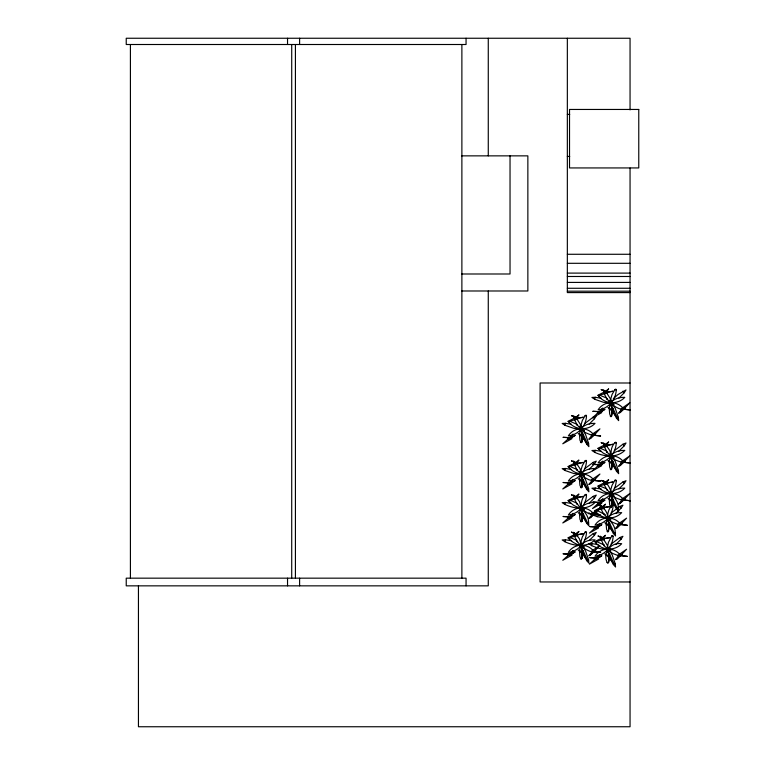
<?xml version="1.0" encoding="UTF-8"?>
<svg xmlns="http://www.w3.org/2000/svg" width="765" height="765" viewBox="0 0 765 765"><rect width="100%" height="100%" fill="white"/><g stroke="black" fill="none" stroke-linecap="round" stroke-linejoin="round"><path stroke-width="1.15" d="M582.796 437.8L581.18 442.83L579.927 440.085L579.488 434.96L580.023 431.288L581.964 427.291M582.796 482.983L581.18 488.013L579.927 485.268L579.488 480.143L580.023 476.471L581.964 472.474M582.796 554.271L581.18 559.311L579.927 556.566L579.488 551.441L580.023 547.769L581.964 543.772M612.555 411.78L610.939 416.81L609.695 414.066L609.246 408.94L609.781 405.268L611.723 401.271M609.447 527.066L607.831 532.105L606.588 529.361L606.138 524.235L606.683 520.563L608.615 516.566M612.555 464.833L610.939 469.863L609.695 467.128L609.246 461.993L609.781 458.321L611.723 454.334M609.447 558.154L608.538 562.543L607.831 563.193L607.123 562.543C602.428 552.483 610.996 541.974 621.696 543.714C614.792 551.221 602.055 550.618 595.686 542.729L595.476 541.792L596.394 541.505L604.216 544.996M612.555 502.557L610.939 507.587L609.695 504.843L609.246 499.717L609.781 496.045L611.723 492.048M582.863 515.696L581.888 521.348L581.18 521.998L579.927 519.263L579.488 514.128L580.023 510.456L581.964 506.468M581.19 430.628L581.142 424.508L582.308 420.511L585.168 415.529L586.057 415.156L586.497 416.017C586.143 425.78 578.225 435.017 568.328 435.926C573.846 427.061 586.946 426.229 593.468 434.463M581.19 475.801L581.142 469.681L582.308 465.694L585.168 460.712L586.057 460.339L586.497 461.199C586.143 470.953 578.225 480.2 568.328 481.109C573.846 472.244 586.946 471.412 593.468 479.645M582.863 514.128C580.951 507.577 579.966 500.291 585.168 494.697L586.057 494.333L586.497 495.185C586.143 504.948 578.225 514.185 568.328 515.094C573.827 506.181 586.956 505.435 593.468 513.64M581.19 547.099L581.142 540.979L582.308 536.982L585.168 532.01L586.057 531.637L586.497 532.488C586.143 542.251 578.225 551.489 568.328 552.406C573.846 543.542 586.946 542.71 593.468 550.943M610.948 404.599L610.9 398.479L612.067 394.491L614.926 389.509L615.815 389.136L616.255 389.997C615.892 399.751 608.003 409.007 598.087 409.906C603.585 400.994 616.724 400.248 623.226 408.443M612.622 461.993C610.709 455.443 609.724 448.156 614.926 442.562L615.815 442.199L616.255 443.05C615.902 452.813 608.003 462.07 598.087 462.959C603.604 454.104 616.705 453.272 623.226 461.505L623.456 462.433L622.547 462.749L615.739 460.148L612.775 457.919L609.829 454.018M607.84 519.894L607.793 513.774L608.959 509.786L611.818 504.804L612.708 504.431L613.148 505.283C612.794 515.046 604.895 524.302 594.979 525.201C600.496 516.337 613.597 515.505 620.119 523.738L619.44 524.981L612.631 522.38L609.667 520.152L606.779 516.308M610.948 495.385L610.9 489.265L612.067 485.268L614.926 480.286L615.815 479.913L616.255 480.774C615.882 490.518 608.003 499.784 598.087 500.683C603.604 491.819 616.705 490.987 623.226 499.22L622.547 500.463L615.739 497.872L612.775 495.634L609.887 491.799M607.85 551.077L607.678 545.971L608.433 542.337L611.818 535.892L612.708 535.519L613.148 536.37C612.794 546.134 604.885 555.38 594.979 556.289C600.496 547.424 613.597 546.593 620.119 554.826L620.348 555.763L619.44 556.069L612.631 553.468L609.667 551.24L606.731 547.338M579.048 428.849L573.731 428.314L564.972 425.292L565.507 423.303L571.474 424.288M579.134 474.023L573.731 473.497L564.972 470.475L565.507 468.486L571.474 469.471M576.485 503.074L571.818 500.893L568.825 500.606L569.036 501.544L573.434 505.225L577.173 507.061L581.18 507.74C584.441 503.638 590.025 502.414 595.036 502.529C587.109 510.437 574.257 508.897 564.972 504.46L565.507 502.471L571.474 503.466M608.806 402.83L603.489 402.294L594.74 399.273L595.266 397.284L601.233 398.269M576.485 540.377L571.818 538.206L568.825 537.91L569.036 538.847L573.434 542.528L577.173 544.364L581.18 545.043C584.441 540.941 590.025 539.717 595.036 539.832C587.109 547.75 574.257 546.2 564.972 541.763L565.507 539.774L571.474 540.769M606.243 450.939L601.577 448.759L598.584 448.472L598.794 449.409L603.202 453.09L606.932 454.926L610.939 455.605C614.209 451.503 619.793 450.279 624.795 450.394C616.867 458.302 604.015 456.762 594.74 452.325L595.266 450.336L601.233 451.331M608.806 493.607L603.489 493.071L594.74 490.049L595.266 488.06L601.233 489.045M609.801 548.314C603.719 550.733 597.274 547.836 591.632 545.655L592.167 543.657L598.125 544.651M579.134 428.84L581.18 428.563C584.441 424.46 590.025 423.246 595.036 423.351C588.142 430.867 575.404 430.255 569.036 422.376L569.743 421.142L577.565 424.632M608.892 402.82L610.939 402.543C614.209 398.441 619.793 397.226 624.795 397.331C617.9 404.848 605.163 404.236 598.794 396.347L599.502 395.123L606.243 397.886M582.863 480.143L581.18 473.745C584.441 469.643 590.025 468.429 595.036 468.534C588.142 476.05 575.404 475.438 569.036 467.549L569.743 466.325L577.565 469.815M598.794 449.409L599.502 448.185M569.036 501.544L569.743 500.32M569.036 538.847L569.743 537.623M608.892 493.597L610.939 493.32C614.209 489.218 619.793 488.003 624.795 488.108C617.9 495.624 605.163 495.012 598.794 487.123L599.502 485.899L606.243 488.663M595.686 542.729L596.394 541.505M589.184 424.068L594.491 418.771L596.251 415.959L593.171 417.193L584.584 423.628M589.184 469.251L594.491 463.953L596.251 461.142L593.171 462.376L584.584 468.811M594.491 418.771L593.171 417.193M618.952 398.049L624.25 392.751L626.019 389.94L617.938 394.577L613.339 398.689M594.491 463.953L593.171 462.376M618.952 451.101L624.25 445.813L626.019 442.992L622.93 444.226L614.343 450.661M589.184 503.236L594.491 497.948L596.251 495.127L593.171 496.361L584.584 502.796M618.952 488.825L624.25 483.528L626.019 480.716L622.93 481.95L614.343 488.386M589.184 540.549L594.491 535.251L596.251 532.43L593.171 533.674L584.584 540.109M615.844 513.344L621.142 508.046L622.911 505.225L619.822 506.468L611.235 512.904M615.844 544.431L621.142 539.134L622.911 536.313L619.822 537.556L611.235 543.991M605.784 518.115L607.831 517.838C611.101 513.736 616.686 512.512 621.696 512.627C614.792 520.133 602.055 519.531 595.686 511.642L596.394 510.418L595.562 511.192M613.559 412.823L616.456 418.12L618.359 417.317L615.337 408.558L612.469 404.044M583.8 438.842L586.698 444.14L588.591 443.337L585.579 434.577L582.71 430.064M613.559 465.875L616.456 471.183L618.359 470.37L615.337 461.62L612.469 457.107M583.8 484.016L586.698 489.323L588.591 488.519L585.579 479.76L582.71 475.247M613.559 503.6L616.456 508.897L618.359 508.094C618.474 496.676 606.779 493.435 604.111 483.843M583.8 518.01L586.698 523.317L588.591 522.505C588.706 511.087 577.02 507.855 574.352 498.264M610.451 528.108L613.358 533.415L615.251 532.603C615.366 521.185 603.671 517.953 601.003 508.362M583.16 554.013L586.698 560.621L588.591 559.808L585.579 551.058L582.71 546.545M610.451 559.196L613.358 564.503L615.251 563.69L612.23 554.941L609.37 550.427M593.238 435.572L593.592 434.912M623.456 500.157L622.547 500.463M593.697 514.568L588.782 513.717L583.016 510.054L581.18 507.74L579.554 501.697L576.714 497.785M593.697 551.871L592.789 552.187C584.479 550.217 577.135 543.609 574.352 535.567M609.523 524.235L607.831 517.838L609.801 517.226M593.238 480.755L588.782 479.722L584.881 477.59L579.392 471.383M619.44 524.981L620.252 524.188M599.502 395.123L598.584 395.409L598.794 396.347M569.743 421.142L568.825 421.429L569.036 422.376M569.743 466.325L568.825 466.612L569.036 467.549M599.502 485.899L598.584 486.186L598.794 487.123M605.698 518.115L596.949 516.585M567.343 114.396L569.715 114.396M461.496 155.859L527.86 155.859L527.86 290.987L461.496 290.987M567.343 156.433L569.715 156.433M567.343 254.276L630.054 254.276M567.343 263.303L630.054 263.303M567.343 273.105L630.054 273.105M461.668 273.994L510.035 273.994L510.035 155.859M567.343 276.481L630.054 276.481M567.343 282.409L630.054 282.409M567.343 288.281L630.054 288.281M567.343 291.188L630.054 291.188M630.054 292.593L567.343 292.593L567.343 38.25M630.054 382.997L540.1 382.997L540.1 581.964L630.054 581.964M610.231 416.16L611.646 416.16M580.463 442.18L581.888 442.18M610.231 469.213L611.646 469.213M580.463 487.362L581.888 487.362M610.231 506.937L611.646 506.937M580.463 521.348L581.888 521.348M607.123 531.455L608.538 531.455M580.463 558.66L581.888 558.66M607.123 562.543L608.538 562.543M595.266 397.284L591.947 397.456L594.74 399.273M565.507 423.303L562.189 423.475L564.972 425.292M595.266 450.336L591.947 450.518L594.74 452.325M565.507 468.486L562.189 468.658L564.972 470.475M595.266 488.06L591.947 488.233L594.74 490.049M565.507 502.471L562.189 502.653L564.972 504.46M592.024 512.569L597.781 513.487M565.507 539.774L562.189 539.956L564.972 541.763M592.167 543.657L588.84 543.839L591.632 545.655M592.789 435.706L584.881 432.407L579.392 426.21M597.494 510.714L605.239 514.702M614.926 389.509L616.255 389.997M585.168 415.529L586.497 416.017M614.926 442.562L616.255 443.05M585.168 460.712L586.497 461.199M614.926 480.286L616.255 480.774M585.168 494.697L586.497 495.185M611.818 504.804L613.148 505.283M611.818 535.892L613.148 536.37M585.168 532.01L586.497 532.488M592.569 514.922L597.293 516.691M591.632 514.568L590.58 513.946M612.411 457.04L607.114 452.297L604.111 446.129M582.653 475.18L577.355 470.446L574.572 465.063M588.84 512.751L589.7 513.363M605.784 391.919L603.375 389.806L604.073 392.933M605.784 444.972L603.375 442.868L604.073 445.995M576.026 417.939L573.616 415.825L574.305 418.952M576.026 497.107L573.616 495.003L574.305 498.13M602.677 538.292L600.267 536.189L600.965 539.315M576.026 534.41L573.616 532.306L574.305 535.433M612.411 403.977L609.15 400.191M582.653 429.997L577.355 425.264L574.572 419.88M609.303 550.36L604.006 545.617L601.003 539.449M576.714 535.089L579.554 539.009L581.18 545.043L582.653 546.478M576.122 463.217L573.616 461.008L574.305 464.135M606.473 392.588L610.327 398.747L612.622 408.94M606.473 445.651L609.868 450.661L610.939 455.605M576.714 418.608L580.568 424.766L582.863 434.96M576.714 463.791L580.1 468.811L581.18 473.745M603.365 538.971L607.219 545.12L609.523 555.323M622.93 391.173L624.25 392.751M622.93 444.226L624.25 445.813M622.93 481.95L624.25 483.528M619.822 506.468L621.142 508.046M593.171 496.361L594.491 497.948M619.822 537.556L621.142 539.134M593.171 533.674L594.491 535.251M616.456 418.12L618.646 420.626L618.359 417.317M616.456 471.183L618.646 473.678L618.359 470.37M586.698 444.14L588.887 446.645L588.591 443.337M616.456 508.897L618.646 511.402L618.359 508.094M586.698 489.323L588.887 491.828L588.591 488.519M613.358 533.415L615.538 535.921L615.251 532.603M586.698 523.317L588.887 525.813L588.591 522.505M613.358 564.503L615.538 567.008L615.251 563.69M586.698 560.621L588.887 563.116L588.591 559.808M581.18 545.043L582.863 551.441M604.331 393.86C607.477 401.434 614.429 407.831 622.547 409.686L623.351 408.893M604.073 483.709L603.375 480.583C609.781 484.857 611.618 492.65 612.622 499.717M600.965 508.228L600.267 505.101C604.245 508.151 607.84 512.588 607.831 517.838M630.054 109.892L630.054 38.25L126.235 38.25L126.235 44.504L466.057 44.504L466.057 38.25M630.054 168.051L630.054 726.75L138.446 726.75L138.446 585.847M488.271 38.25L488.271 155.859M488.271 290.987L488.271 585.847L126.235 585.847L126.235 578.168L466.057 578.168L466.057 585.847M461.878 44.504L461.878 578.168M299.603 38.25L299.603 44.504M299.603 578.168L299.603 585.847M295.424 44.504L295.424 578.168M291.714 44.504L291.714 578.168M287.535 38.25L287.535 44.504M287.535 578.168L287.535 585.847M130.413 44.504L130.413 578.168M582.175 436.375L581.84 441.96L582.175 436.375M582.175 481.548L581.84 487.133L582.175 481.548M582.175 515.543L581.84 521.128L582.175 515.543M582.175 552.846L581.84 558.431L582.175 552.846M611.933 410.356L611.598 415.93L611.933 410.356M611.933 463.408L611.598 468.993L611.933 463.408M608.825 525.641L608.5 531.226L608.825 525.641M611.933 501.132L611.598 506.717L611.933 501.132M608.825 556.729L608.5 562.313L608.825 556.729M571.618 437.666L569.198 438.986L575.232 435.314L571.618 437.666M571.618 482.849L569.198 484.168L575.232 480.497L571.618 482.849M571.618 516.834L569.198 518.163L575.232 514.482L571.618 516.834M571.618 554.137L569.198 555.466L575.232 551.794L571.618 554.137M601.376 411.647L598.957 412.966L604.991 409.294L601.376 411.647M601.376 464.699L598.957 466.028L604.991 462.347L601.376 464.699M601.376 502.423L598.957 503.743L604.991 500.071L601.376 502.423M598.268 526.932L595.859 528.261L601.883 524.589L598.268 526.932M598.268 558.02L595.859 559.349L601.883 555.677L598.268 558.02M583.045 434.138L582.089 436.911L587.558 443.681L583.045 434.138M583.045 479.32L582.089 482.093L587.558 488.864L583.045 479.32M612.803 408.118L611.857 410.891L617.326 417.661L612.803 408.118M583.045 513.305L582.089 516.088L587.558 522.858L583.045 513.305M612.803 461.171L611.857 463.953L617.326 470.724L612.803 461.171M583.045 550.609L582.089 553.391L587.558 560.162L583.045 550.609M612.803 498.895L611.857 501.668L617.326 508.438L612.803 498.895M609.695 523.413L608.749 526.186L614.219 532.956L609.695 523.413M609.695 554.501L608.749 557.274L614.219 564.044L609.695 554.501M593.975 435.228L600.573 435.993L593.975 435.228L599.932 428.869L591.249 434.912L593.994 435.237M593.975 480.41L600.573 481.175L593.975 480.41L599.932 474.051L591.249 480.095L593.994 480.42M623.733 409.208L630.331 409.973L623.733 409.208M593.975 514.405L600.573 515.17L593.975 514.405M623.733 462.27L630.331 463.035L623.733 462.27L629.7 455.911L621.008 461.955L623.752 462.27M593.975 551.708L600.573 552.473L593.975 551.708L599.932 545.349L591.249 551.393L593.994 551.718M623.733 499.985L630.331 500.75L623.733 499.985L629.7 493.626L621.008 499.669L623.752 499.994M620.625 524.503L627.233 525.268L620.625 524.503L626.592 518.144L617.9 524.188L620.644 524.513M620.625 555.591L627.233 556.356L620.625 555.591L626.592 549.232L617.9 555.275L620.644 555.6M573.052 434.233L570.126 438.422L567.573 439.397L573.052 434.233M602.81 408.204L599.894 412.402L597.331 413.368L602.81 408.204M573.052 479.406L570.126 483.604L567.573 484.57L573.052 479.406M602.81 461.266L599.894 465.455L597.331 466.43L602.81 461.266M573.052 513.401L570.126 517.589L567.573 518.565L573.052 513.401M602.81 498.99L599.894 503.179L597.331 504.145L602.81 498.99M573.052 550.704L570.126 554.902L567.573 555.868L573.052 550.704M599.703 523.499L596.786 527.697L594.223 528.663L599.703 523.499M599.703 554.587L596.786 558.785L594.223 559.75L599.703 554.587M577.355 425.264L577.097 424.843L577.355 425.264M580.453 429.423L580.558 430.064L580.453 429.423M607.114 399.244L606.855 398.823L607.114 399.244M610.212 403.404L610.317 404.044L610.212 403.404M577.355 470.446L577.097 470.026L577.355 470.446M580.453 474.606L580.558 475.247L580.453 474.606M607.114 452.297L606.855 451.876L607.114 452.297M610.212 456.456L610.317 457.097L610.212 456.456M577.355 504.431L577.097 504.011L577.355 504.431M580.453 508.591L580.558 509.232L580.453 508.591M607.114 490.021L606.855 489.6L607.114 490.021M610.212 494.18L610.317 494.821L610.212 494.18M577.355 541.735L577.097 541.314L577.355 541.735M580.453 545.904L580.558 546.535L580.453 545.904M604.006 514.529L603.748 514.109L604.006 514.529M607.114 518.699L607.219 519.33L607.114 518.699M604.006 545.617L603.748 545.206L604.006 545.617M607.114 549.786L607.219 550.427L607.114 549.786M578.828 414.993L576.351 418.465L573.769 418.675L578.828 414.993M608.586 388.974L606.11 392.445L603.528 392.655L608.586 388.974M578.828 460.176L576.351 463.647L573.769 463.858L578.828 460.176M608.586 442.036L606.11 445.498L603.528 445.708L608.586 442.036M578.828 494.171L576.351 497.632L573.769 497.843L578.828 494.171M608.586 479.751L606.11 483.222L603.528 483.432L608.586 479.751M578.828 531.474L576.351 534.936L573.769 535.146L578.828 531.474M605.478 504.269L603.002 507.731L600.42 507.941L605.478 504.269M605.478 535.357L603.002 538.818L600.42 539.029L605.478 535.357M580.358 428.601L579.736 429.461L580.358 428.601M610.116 402.581L609.495 403.442L610.116 402.581M580.358 473.784L579.736 474.644L580.358 473.784M610.116 455.644L609.495 456.495L610.116 455.644M580.358 507.778L579.736 508.629L580.358 507.778M610.116 493.358L609.495 494.219L610.116 493.358M580.358 545.082L579.736 545.933L580.358 545.082M607.008 517.876L606.396 518.737L607.008 517.876M607.008 548.964L606.396 549.825L607.008 548.964M593.2 435.017L590.217 438.737L595.667 433.832L593.2 435.017M622.959 408.998L619.975 412.718L625.426 407.812L622.959 408.998M593.2 480.2L590.217 483.92L595.667 479.014L593.2 480.2M622.959 462.05L619.975 465.77L625.426 460.865L622.959 462.05M593.2 514.185L590.217 517.905L595.667 512.999L593.2 514.185M622.959 499.774L619.975 503.494L625.426 498.589L622.959 499.774M593.2 551.498L590.217 555.218L595.667 550.303L593.2 551.498M619.86 524.293L616.867 528.013L622.318 523.097L619.86 524.293M619.86 555.38L616.867 559.1L622.318 554.185L619.86 555.38M591.756 435.849L588.887 439.32L593.984 434.233L591.756 435.849M621.515 409.82L618.656 413.301L623.743 408.214L621.515 409.82M591.756 481.022L588.887 484.503L593.984 479.416L591.756 481.022M621.515 462.882L618.656 466.354L623.743 461.266L621.515 462.882M591.756 515.017L588.887 518.488L593.984 513.401L591.756 515.017M621.515 500.606L618.656 504.078L623.743 498.99L621.515 500.606M591.756 552.32L588.887 555.792L593.984 550.714L591.756 552.32M618.407 525.115L615.548 528.586L620.644 523.509L618.407 525.115M618.407 556.203L615.548 559.684L620.644 554.596L618.407 556.203M629.7 402.849L623.752 409.218L621.008 408.893L629.7 402.849M599.932 508.046L593.994 514.405L591.249 514.09L599.932 508.046M569.256 437.915L562.782 443.786L572.019 438.613L569.256 437.915M599.014 411.895L592.54 417.767L601.778 412.593L599.014 411.895M569.256 483.098L562.782 488.959L572.019 483.796L569.256 483.098M599.014 464.957L592.54 470.819L601.778 465.656L599.014 464.957M569.256 517.092L562.782 522.954L572.019 517.79L569.256 517.092M599.014 502.672L592.54 508.543L601.778 503.37L599.014 502.672M595.906 527.19L589.433 533.052L598.679 527.888L595.906 527.19M569.256 554.395L562.782 560.257L572.019 555.094L569.256 554.395M595.906 558.278L589.433 564.14L598.679 558.976L595.906 558.278M605.067 391.632L597.561 395.428L607.601 393.124L605.067 391.632M575.309 417.652L567.802 421.448L577.833 419.144L575.309 417.652M605.067 444.685L597.561 448.491L607.601 446.186L605.067 444.685M575.309 462.835L567.802 466.631L577.833 464.326L575.309 462.835M575.309 496.82L567.802 500.616L577.833 498.321L575.309 496.82M605.067 482.409L597.561 486.205L607.601 483.901L605.067 482.409M601.959 506.927L594.453 510.724L604.493 508.419L601.959 506.927M575.309 534.133L567.802 537.929L577.833 535.624L575.309 534.133M601.959 538.015L594.453 541.811L604.493 539.507L601.959 538.015M607.553 392.11L604.828 392.665L613.167 391.211L607.553 392.11M577.795 418.13L575.07 418.685L583.399 417.231L577.795 418.13M607.553 445.163L604.828 445.718L613.167 444.264L607.553 445.163M577.795 463.313L575.07 463.867L583.399 462.414L577.795 463.313M607.553 482.887L604.828 483.442L613.167 481.988L607.553 482.887M577.795 497.298L575.07 497.852L583.399 496.399L577.795 497.298M604.446 507.405L601.72 507.96L610.059 506.506L604.446 507.405M577.795 534.611L575.07 535.165L583.399 533.712L577.795 534.611M604.446 538.493L601.72 539.048L610.059 537.594L604.446 538.493M638.765 109.452L569.523 109.452L569.523 167.937L638.765 167.937L638.765 109.452M598.985 411.656L592.952 411.312L598.985 411.656M569.227 437.676L563.183 437.331L569.227 437.676M598.985 464.709L592.952 464.365L598.985 464.709M569.227 482.858L563.183 482.514L569.227 482.858M598.985 502.433L592.952 502.089L598.985 502.433M569.227 516.844L563.183 516.499L569.227 516.844M595.878 526.951L589.844 526.597L595.878 526.951M569.227 554.156L563.183 553.803L569.227 554.156M595.878 558.039L589.844 557.685L595.878 558.039M605.823 391.661L601.242 389.653L605.823 391.661M576.064 417.68L571.484 415.672L576.064 417.68M605.823 444.723L601.242 442.715L605.823 444.723M576.064 462.863L571.484 460.855L576.064 462.863M605.823 482.438L601.242 480.43L605.823 482.438M576.064 496.858L571.484 494.85L576.064 496.858M602.724 506.956L598.134 504.948L602.724 506.956M602.724 538.044L598.134 536.035L602.724 538.044M576.064 534.161L571.484 532.153L576.064 534.161M613.826 404.465L612.87 403.844L613.826 404.465M584.058 430.485L583.102 429.863L584.058 430.485M613.826 457.518L612.87 456.906L613.826 457.518M584.058 475.667L583.102 475.046L584.058 475.667M613.826 495.242L612.87 494.62L613.826 495.242M610.719 519.76L609.762 519.139L610.719 519.76M584.058 509.653L583.102 509.041L584.058 509.653M610.719 550.848L609.762 550.226L610.719 550.848M584.058 546.965L583.102 546.344L584.058 546.965M612.574 409.858L607.965 407.439L613.406 412.421L612.574 409.858M582.815 435.878L578.206 433.468L583.647 438.441L582.815 435.878M612.574 462.911L607.965 460.501L613.406 465.483L612.574 462.911M582.815 481.051L578.206 478.641L583.647 483.623L582.815 481.051M612.574 500.635L607.965 498.225L613.406 503.198L612.574 500.635M609.476 525.144L604.857 522.734L610.298 527.716L609.476 525.144M582.815 515.046L578.206 512.636L583.647 517.618L582.815 515.046M609.476 556.231L604.857 553.822L610.298 558.804L609.476 556.231M582.815 552.349L578.206 549.939L583.647 554.921L582.815 552.349M612.966 410.968L610.47 403.757L612.966 410.968M612.966 464.02L610.47 456.81L612.966 464.02M612.966 501.744L610.47 494.534L612.966 501.744M583.198 436.987L580.712 429.777L583.198 436.987M609.858 526.253L607.362 519.043L609.858 526.253M583.198 482.17L580.712 474.96L583.198 482.17M609.858 557.341L607.362 550.131L609.858 557.341M583.198 516.155L580.712 508.945L583.198 516.155M583.198 553.458L580.712 546.248L583.198 553.458"/></g></svg>
